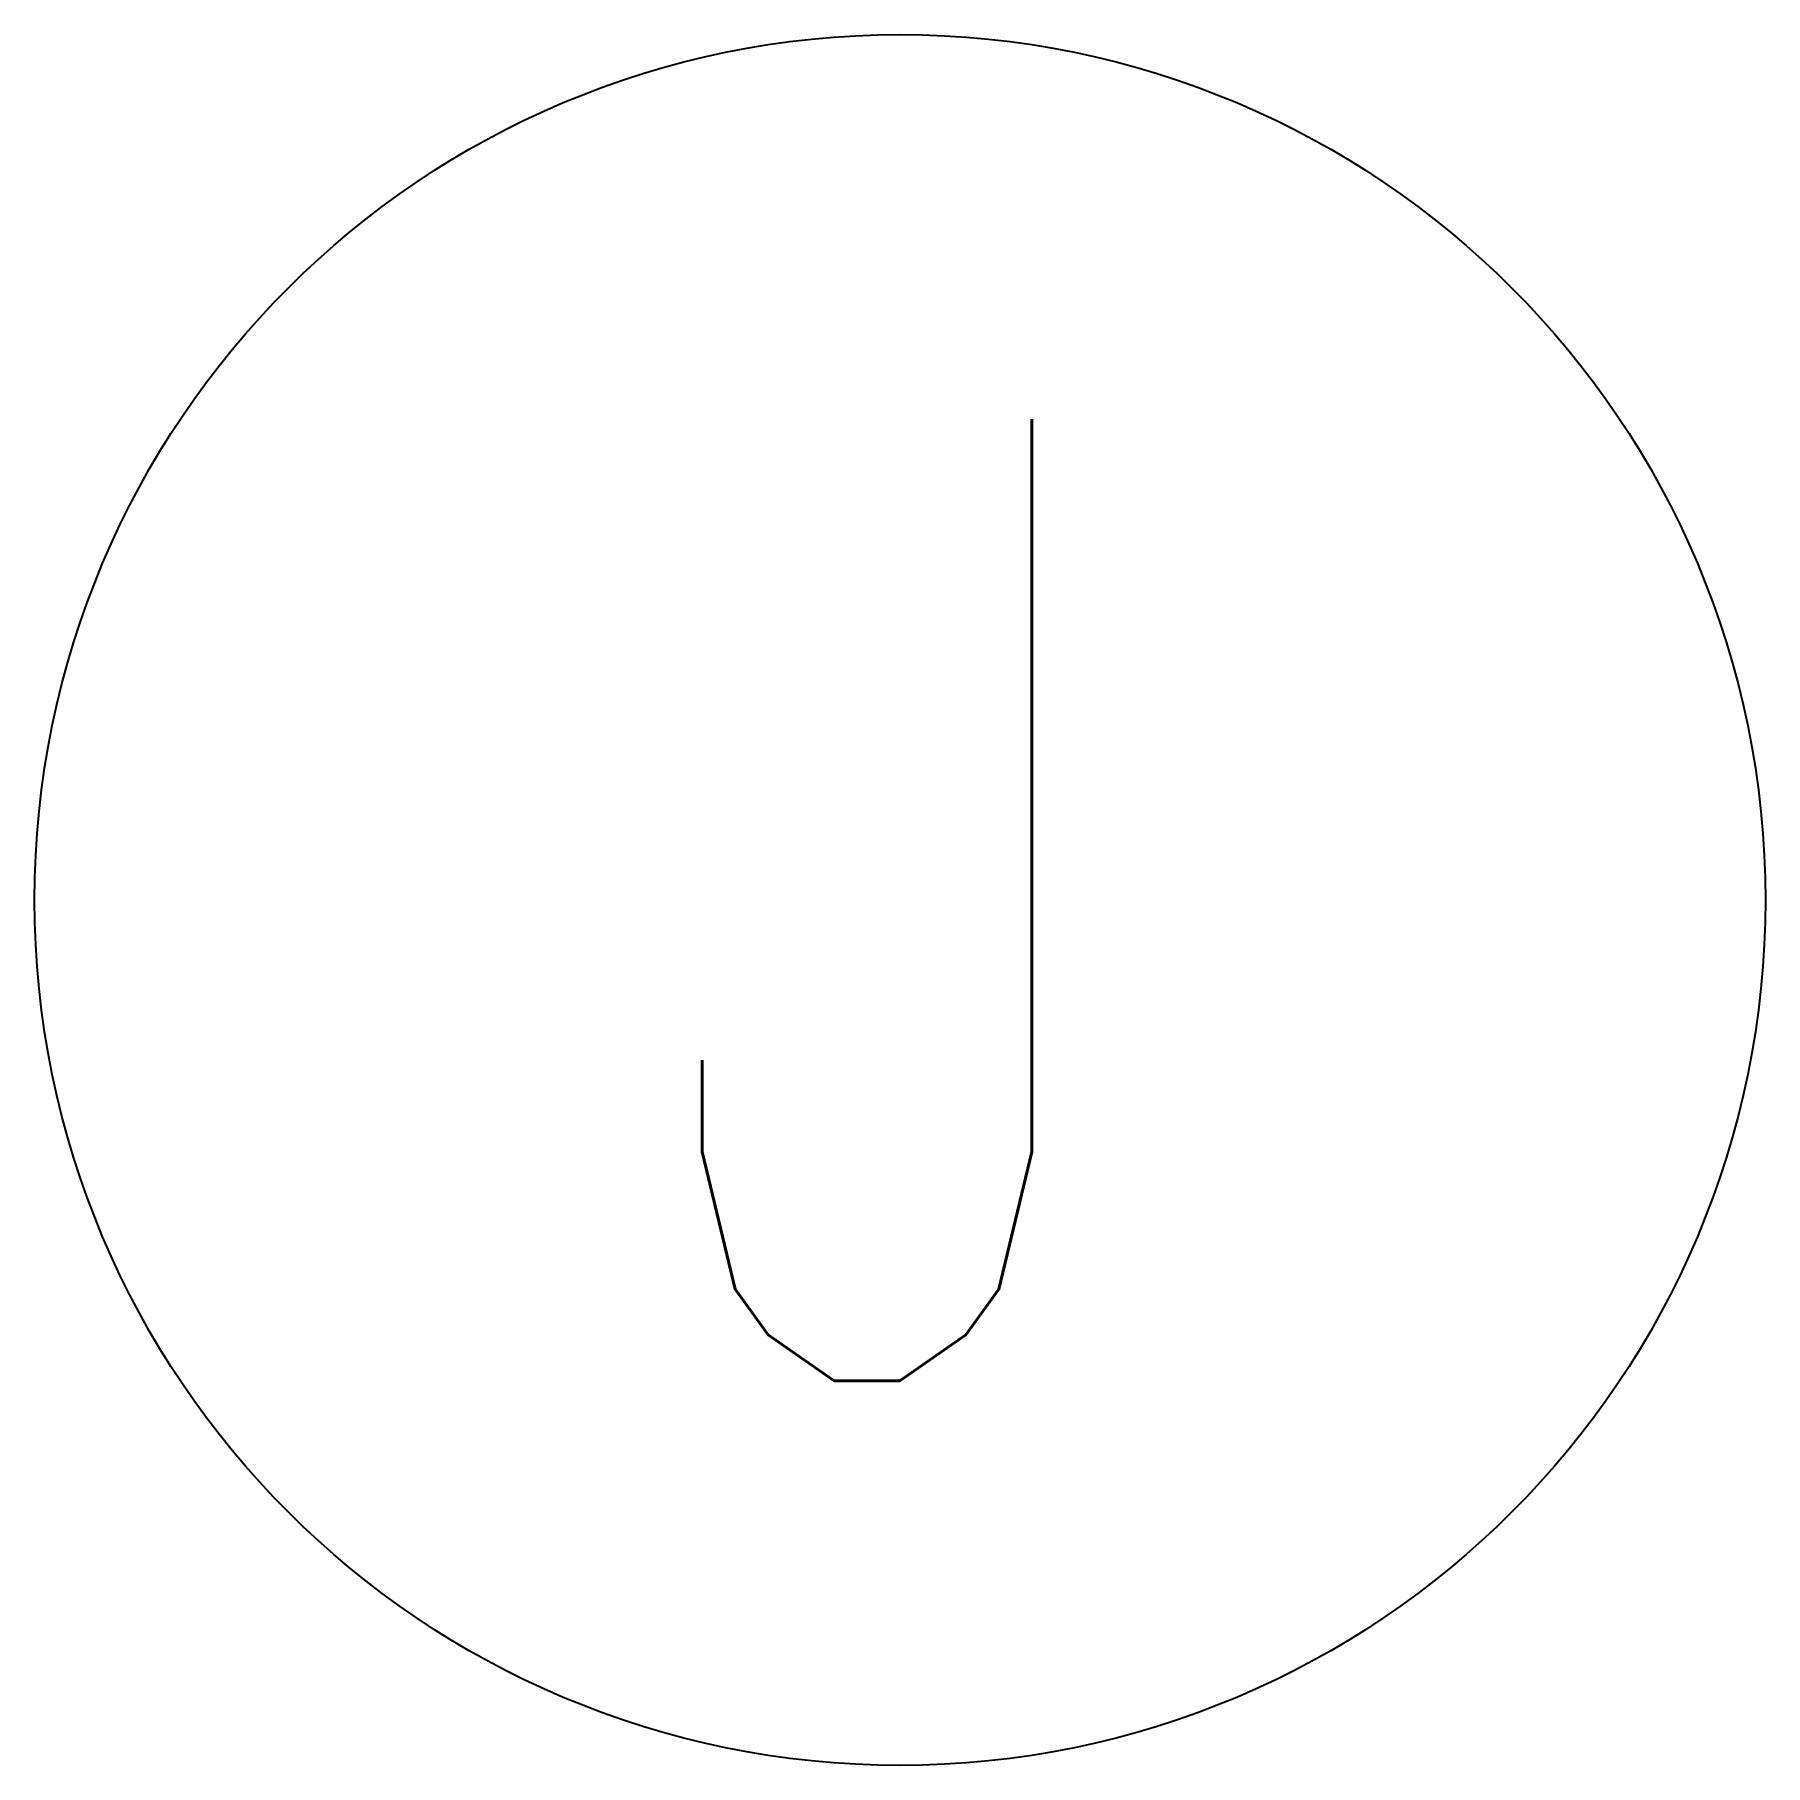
# Model space of a CAD drawing. Header units: inches. Extents: x -0.07 to 0.07, y -0.07 to 0.07.
import ezdxf
from ezdxf.enums import TextEntityAlignment as Align

# ---------------------------------------------------------------- set-up
doc = ezdxf.new("R2010")
doc.units = ezdxf.units.IN
doc.header["$LTSCALE"] = 30
doc.header["$MEASUREMENT"] = 0
doc.layers.add('E-JBOX-TEXT', color=33, linetype='Continuous', lineweight=25)
doc.styles.add('D1', font='romans.shx', dxfattribs={"width": 0.8, "height": 0.078125})

msp = doc.modelspace()

# ---------------------------------------------------------------- linework, layer by layer
msp.add_circle((0, 0), 0.07031)

# ---------------------------------------------------------------- texts
at = {"layer": 'E-JBOX-TEXT', "color": 71, "style": 'D1', "width": 0.8}
msp.add_text('J', height=0.07812, dxfattribs=at).set_placement((0, 0), align=Align.MIDDLE)

doc.saveas('drawing.dxf')
